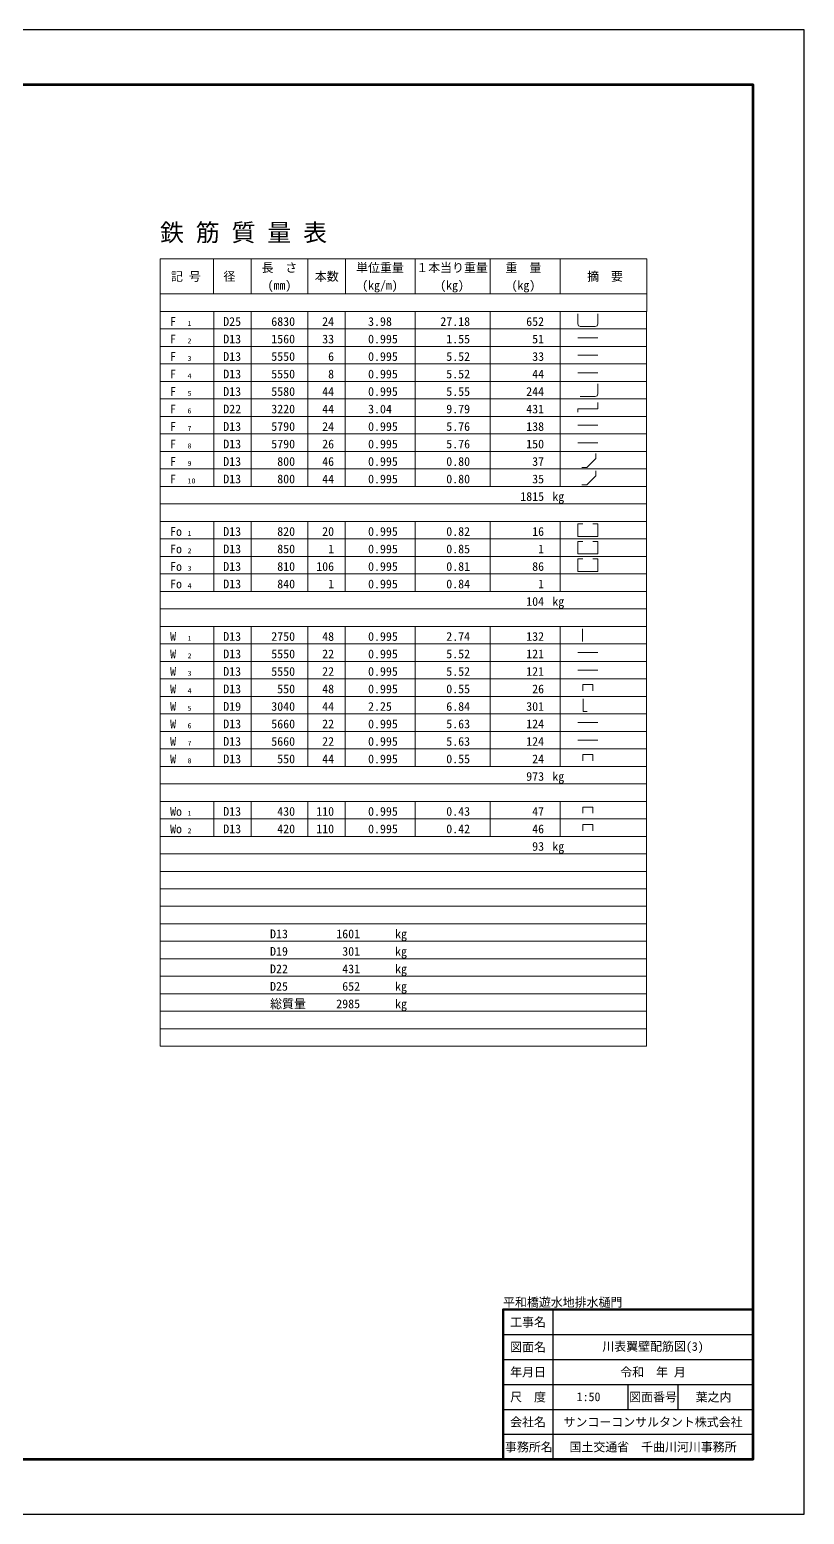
# Model space of a CAD drawing. Header units: millimetres. Extents: x 0 to 126150, y 0 to 29700.
# Drawn here: x 110657 to 126150, y 0 to 29700 of the extents above; entities that cross this region are included whole.
import ezdxf
from ezdxf.enums import TextEntityAlignment as Align

# ---------------------------------------------------------------- set-up
doc = ezdxf.new("R2010")
doc.units = ezdxf.units.MM
doc.header["$LTSCALE"] = 500
doc.layers.get('Defpoints').update_dxf_attribs({"color": 153})
for name, color, linetype, lineweight in [('D-STR-TXT', 7, 'Continuous', 13), ('D-TTL', 2, 'Continuous', 140), ('D-TTL-FRAM', 2, 'Continuous', 50), ('D-TTL-LINE', 7, 'Continuous', 25), ('D-TTL-TXT', 7, 'Continuous', 25)]:
    doc.layers.add(name, color=color, linetype=linetype, lineweight=lineweight)
doc.styles.add('MS ゴシック', font='')
doc.styles.add('YOKO_GOTHIC', font='')
doc.styles.add('ＭＳゴシック', font='')
doc.styles.get('MS ゴシック').set_extended_font_data('MS Gothic')
doc.styles.get('YOKO_GOTHIC').set_extended_font_data('MS Gothic')
doc.styles.get('ＭＳゴシック').set_extended_font_data('MS Gothic')

msp = doc.modelspace()

# ---------------------------------------------------------------- linework, layer by layer
at = {"layer": 'D-STR-TXT'}
for p, q in [((122997.3, 25112.8), (113264.1, 25112.8)), ((113264.1, 25112.8), (113264.1, 24062.8)), ((114336.7, 25112.8), (114336.7, 24412.8)), ((115086.7, 25112.8), (115086.7, 24412.8)), ((116220.3, 25112.8), (116220.3, 24412.8)), ((116970.2, 25112.8), (116970.2, 24412.8)), ((118370.2, 25112.8), (118370.2, 24412.8)), ((119870.2, 25112.8), (119870.2, 24412.8)), ((121270.2, 25112.8), (121270.2, 24412.8)), ((122997.3, 25112.8), (122997.3, 24062.8)), ((113264.1, 24412.8), (122997.3, 24412.8)), ((113264.1, 24062.8), (113264.1, 9362.8)), ((113264.1, 24062.8), (122997.1, 24062.8)), ((114337.1, 24062.8), (114337.1, 20562.8)), ((115087.1, 24062.8), (115087.1, 20562.8)), ((116220.1, 24062.8), (116220.1, 20562.8)), ((116970.1, 24062.8), (116970.1, 20562.8)), ((118370.1, 24062.8), (118370.1, 20562.8)), ((119870.1, 24062.8), (119870.1, 20562.8)), ((121270.1, 24062.8), (121270.1, 20562.8)), ((122997.1, 24062.8), (122997.1, 9362.8)), ((113264.1, 23712.8), (122997.1, 23712.8)), ((113264.1, 23362.8), (122997.1, 23362.8)), ((113264.1, 23012.8), (122997.1, 23012.8)), ((113264.1, 22662.8), (122997.1, 22662.8)), ((113264.1, 22312.8), (122997.1, 22312.8)), ((113264.1, 21962.8), (122997.1, 21962.8)), ((113264.1, 21612.8), (122997.1, 21612.8)), ((113264.1, 21262.8), (122997.1, 21262.8)), ((113264.1, 20912.8), (122997.1, 20912.8)), ((113264.1, 20562.8), (122997.1, 20562.8)), ((113264.1, 20212.8), (122997.1, 20212.8)), ((113264.1, 19862.8), (122997.1, 19862.8)), ((114337.1, 19862.8), (114337.1, 18462.8)), ((115087.1, 19862.8), (115087.1, 18462.8)), ((116220.1, 19862.8), (116220.1, 18462.8)), ((116970.1, 19862.8), (116970.1, 18462.8)), ((118370.1, 19862.8), (118370.1, 18462.8)), ((119870.1, 19862.8), (119870.1, 18462.8)), ((121270.1, 19862.8), (121270.1, 18462.8)), ((113264.1, 19512.8), (122997.1, 19512.8)), ((113264.1, 19162.8), (122997.1, 19162.8)), ((113264.1, 18812.8), (122997.1, 18812.8)), ((113264.1, 18462.8), (122997.1, 18462.8)), ((113264.1, 18112.8), (122997.1, 18112.8)), ((113264.1, 17762.8), (122997.1, 17762.8)), ((114337.1, 17762.8), (114337.1, 14962.8)), ((115087.1, 17762.8), (115087.1, 14962.8)), ((116220.1, 17762.8), (116220.1, 14962.8)), ((116970.1, 17762.8), (116970.1, 14962.8)), ((118370.1, 17762.8), (118370.1, 14962.8)), ((119870.1, 17762.8), (119870.1, 14962.8)), ((121270.1, 17762.8), (121270.1, 14962.8)), ((113264.1, 17412.8), (122997.1, 17412.8)), ((113264.1, 17062.8), (122997.1, 17062.8)), ((113264.1, 16712.8), (122997.1, 16712.8)), ((113264.1, 16362.8), (122997.1, 16362.8)), ((113264.1, 16012.8), (122997.1, 16012.8)), ((113264.1, 15662.8), (122997.1, 15662.8)), ((113264.1, 15312.8), (122997.1, 15312.8)), ((113264.1, 14962.8), (122997.1, 14962.8)), ((113264.1, 14612.8), (122997.1, 14612.8)), ((113264.1, 14262.8), (122997.1, 14262.8)), ((114337.1, 14262.8), (114337.1, 13562.8)), ((115087.1, 14262.8), (115087.1, 13562.8)), ((116220.1, 14262.8), (116220.1, 13562.8)), ((116970.1, 14262.8), (116970.1, 13562.8)), ((118370.1, 14262.8), (118370.1, 13562.8)), ((119870.1, 14262.8), (119870.1, 13562.8)), ((121270.1, 14262.8), (121270.1, 13562.8)), ((113264.1, 13912.8), (122997.1, 13912.8)), ((113264.1, 13562.8), (122997.1, 13562.8)), ((113264.1, 13212.8), (122997.1, 13212.8)), ((113264.1, 12862.8), (122997.1, 12862.8)), ((113264.1, 12512.8), (122997.1, 12512.8)), ((113264.1, 12162.8), (122997.1, 12162.8)), ((113264.1, 11812.8), (122997.1, 11812.8)), ((113264.1, 11462.8), (122997.1, 11462.8)), ((113264.1, 11112.8), (122997.1, 11112.8)), ((113264.1, 10762.8), (122997.1, 10762.8)), ((113264.1, 10412.8), (122997.1, 10412.8)), ((113264.1, 10062.8), (122997.1, 10062.8)), ((113264.1, 9712.8), (122997.1, 9712.8)), ((113264.1, 9362.8), (122997.1, 9362.8))]:
    msp.add_line(p, q, dxfattribs=at)
for points in [[(121620.1, 24012.8), (121620.1, 23812.8, 0.4142136), (121670.1, 23762.8), (121970.1, 23762.8, 0.4142136), (122020.1, 23812.8), (122020.1, 24012.8)], [(122020.1, 22612.8), (122020.1, 22412.8, -0.4142136), (121970.1, 22362.8), (121670.1, 22362.8)]]:
    msp.add_lwpolyline(points, format="xyb", dxfattribs=at)
for points in [[(121620.1, 23537.8), (122020.1, 23537.8)], [(121620.1, 23187.8), (122020.1, 23187.8)], [(121620.1, 22837.8), (122020.1, 22837.8)], [(122020.1, 22243.2), (122020.1, 22118.2), (121620.1, 22118.2), (121620.1, 22048.3)], [(121620.1, 21787.8), (122020.1, 21787.8)], [(121620.1, 21437.8), (122020.1, 21437.8)], [(121700.9, 20944.9), (121800.9, 20944.9), (121977.6, 21121.7), (121977.6, 21221.7)], [(121700.9, 20594.9), (121800.9, 20594.9), (121977.6, 20771.7), (121977.6, 20871.7)], [(121720.1, 19812.8), (121620.1, 19812.8), (121620.1, 19562.8), (122020.1, 19562.8), (122020.1, 19812.8), (121920.1, 19812.8)], [(121720.1, 19462.8), (121620.1, 19462.8), (121620.1, 19212.8), (122020.1, 19212.8), (122020.1, 19462.8), (121920.1, 19462.8)], [(121720.1, 19112.8), (121620.1, 19112.8), (121620.1, 18862.8), (122020.1, 18862.8), (122020.1, 19112.8), (121920.1, 19112.8)], [(121711.9, 17462.8), (121711.9, 17712.8)], [(121620.1, 17237.8), (122020.1, 17237.8)], [(121620.1, 16887.8), (122020.1, 16887.8)], [(121720.1, 16474.4), (121720.1, 16599.4), (121920.1, 16599.4), (121920.1, 16474.4)], [(121728.9, 16312.8), (121728.9, 16062.8), (121805.1, 16062.8)], [(121620.1, 15837.8), (122020.1, 15837.8)], [(121620.1, 15487.8), (122020.1, 15487.8)], [(121720.1, 15074.4), (121720.1, 15199.4), (121920.1, 15199.4), (121920.1, 15074.4)], [(121720.1, 14024.4), (121720.1, 14149.4), (121920.1, 14149.4), (121920.1, 14024.4)], [(121720.1, 13674.4), (121720.1, 13799.4), (121920.1, 13799.4), (121920.1, 13674.4)]]:
    msp.add_lwpolyline(points, dxfattribs=at)
at = {"layer": 'D-TTL'}
msp.add_lwpolyline([(85125, 28600), (85125, 1100), (125125, 1100), (125125, 28600)], close=True, dxfattribs=at)
at = {"layer": 'D-TTL-FRAM'}
msp.add_lwpolyline([(120125, 1100), (120125, 4100), (125125, 4100)], dxfattribs=at)
at = {"layer": 'D-TTL-LINE'}
for p, q in [((121125, 1100), (121125, 4100)), ((120125, 3600), (125125, 3600)), ((120125, 3100), (125125, 3100)), ((120125, 2600), (125125, 2600)), ((122625, 2100), (122625, 2600)), ((123625, 2100), (123625, 2600)), ((120125, 2100), (125125, 2100)), ((120125, 1600), (125125, 1600))]:
    msp.add_line(p, q, dxfattribs=at)
at = {"layer": 'Defpoints', "color": 1}
msp.add_lwpolyline([(84100, 29700), (84100, 0), (126150, 0), (126150, 29700)], close=True, dxfattribs=at)

# ---------------------------------------------------------------- texts
at = {"layer": 'D-STR-TXT', "style": 'ＭＳゴシック'}
msp.add_text('鉄 筋 質 量 表 ', height=350, dxfattribs=at).set_placement((113264.1, 25362.8), align=Align.BOTTOM_LEFT)
for s, p in [('長  さ ', (115711.7, 24937.8)), ('単位重量 ', (117722.4, 24937.8)), ('１本当り重量 ', (119163.8, 24937.8)), ('重\u3000量 ', (120591.4, 24937.8)), ('記 号 ', (113841.1, 24762.8)), ('径 ', (114711.7, 24762.8)), ('(mm) ', (115711.7, 24587.8)), ('本数 ', (116657.6, 24762.8)), ('(kg/m) ', (117722.4, 24587.8)), ('(kg) ', (119163.8, 24587.8)), ('(kg) ', (120591.4, 24587.8)), ('摘\u3000要 ', (122223.6, 24762.8))]:
    msp.add_text(s, height=175, dxfattribs=at).set_placement(p, align=Align.MIDDLE_CENTER)
at = {"layer": 'D-STR-TXT'}
for s, height, style, p in [('F ', 175, 'YOKO_GOTHIC', (113465.1, 23774.3)), ('1 ', 100, 'YOKO_GOTHIC', (113815.1, 23774.3)), ('3.98 ', 175, 'MS ゴシック', (117425.1, 23774.3)), ('F ', 175, 'YOKO_GOTHIC', (113464.9, 23424.3)), ('2', 100, 'YOKO_GOTHIC', (113814.9, 23424.3)), ('0.995', 175, 'MS ゴシック', (117425.1, 23424.3)), ('F ', 175, 'YOKO_GOTHIC', (113464.9, 23074.3)), ('3', 100, 'YOKO_GOTHIC', (113814.9, 23074.3)), ('0.995', 175, 'MS ゴシック', (117425.1, 23074.3)), ('F ', 175, 'YOKO_GOTHIC', (113464.9, 22724.3)), ('0.995', 175, 'MS ゴシック', (117425.1, 22724.3)), ('4', 100, 'YOKO_GOTHIC', (113814.9, 22724.3)), ('F ', 175, 'YOKO_GOTHIC', (113464.9, 22374.3)), ('5', 100, 'YOKO_GOTHIC', (113814.9, 22374.3)), ('0.995', 175, 'MS ゴシック', (117425.1, 22374.3)), ('F ', 175, 'YOKO_GOTHIC', (113464.9, 22024.3)), ('6', 100, 'YOKO_GOTHIC', (113814.9, 22024.3)), ('3.04 ', 175, 'MS ゴシック', (117425.1, 22024.3)), ('F ', 175, 'YOKO_GOTHIC', (113464.9, 21674.3)), ('7', 100, 'YOKO_GOTHIC', (113814.9, 21674.3)), ('0.995', 175, 'MS ゴシック', (117425.1, 21674.3)), ('F ', 175, 'YOKO_GOTHIC', (113464.9, 21324.3)), ('8', 100, 'YOKO_GOTHIC', (113814.9, 21324.3)), ('0.995', 175, 'MS ゴシック', (117425.1, 21324.3)), ('F ', 175, 'YOKO_GOTHIC', (113464.9, 20974.3)), ('0.995', 175, 'MS ゴシック', (117425.1, 20974.3)), ('F ', 175, 'YOKO_GOTHIC', (113464.9, 20624.3)), ('9', 100, 'YOKO_GOTHIC', (113814.9, 20974.3)), ('0.995', 175, 'MS ゴシック', (117425.1, 20624.3)), ('10', 100, 'YOKO_GOTHIC', (113814.9, 20624.3)), ('Fo', 175, 'YOKO_GOTHIC', (113465.1, 19574.3)), ('1 ', 100, 'YOKO_GOTHIC', (113815.1, 19574.3)), ('0.995', 175, 'MS ゴシック', (117425.1, 19574.3)), ('Fo', 175, 'YOKO_GOTHIC', (113465.1, 19224.3)), ('2 ', 100, 'YOKO_GOTHIC', (113815.1, 19224.3)), ('0.995', 175, 'MS ゴシック', (117425.1, 19224.3)), ('Fo', 175, 'YOKO_GOTHIC', (113465.1, 18874.3)), ('0.995', 175, 'MS ゴシック', (117425.1, 18874.3)), ('3 ', 100, 'YOKO_GOTHIC', (113815.1, 18874.3)), ('Fo', 175, 'YOKO_GOTHIC', (113465.1, 18524.3)), ('4', 100, 'YOKO_GOTHIC', (113815.1, 18524.3)), ('0.995', 175, 'MS ゴシック', (117425.1, 18524.3)), ('W ', 175, 'YOKO_GOTHIC', (113465.1, 17474.3)), ('1', 100, 'YOKO_GOTHIC', (113815.1, 17474.3)), ('0.995', 175, 'MS ゴシック', (117425.1, 17474.3)), ('W ', 175, 'YOKO_GOTHIC', (113465.1, 17124.3)), ('0.995', 175, 'MS ゴシック', (117425.1, 17124.3)), ('W ', 175, 'YOKO_GOTHIC', (113465.1, 16774.3)), ('2', 100, 'YOKO_GOTHIC', (113815.1, 17124.3)), ('0.995', 175, 'MS ゴシック', (117425.1, 16774.3)), ('3', 100, 'YOKO_GOTHIC', (113815.1, 16774.3)), ('W ', 175, 'YOKO_GOTHIC', (113465.1, 16424.3)), ('4', 100, 'YOKO_GOTHIC', (113815.1, 16424.3)), ('0.995', 175, 'MS ゴシック', (117425.1, 16424.3)), ('W ', 175, 'YOKO_GOTHIC', (113465.1, 16074.3)), ('5', 100, 'YOKO_GOTHIC', (113815.1, 16074.3)), ('2.25 ', 175, 'MS ゴシック', (117425.1, 16074.3)), ('W ', 175, 'YOKO_GOTHIC', (113465.1, 15724.3)), ('6', 100, 'YOKO_GOTHIC', (113815.1, 15724.3)), ('0.995', 175, 'MS ゴシック', (117425.1, 15724.3)), ('W ', 175, 'YOKO_GOTHIC', (113465.1, 15374.3)), ('7', 100, 'YOKO_GOTHIC', (113815.1, 15374.3)), ('0.995', 175, 'MS ゴシック', (117425.1, 15374.3)), ('W ', 175, 'YOKO_GOTHIC', (113465.1, 15024.3)), ('0.995', 175, 'MS ゴシック', (117425.1, 15024.3)), ('8', 100, 'YOKO_GOTHIC', (113815.1, 15024.3)), ('Wo', 175, 'YOKO_GOTHIC', (113465.1, 13974.3)), ('1 ', 100, 'YOKO_GOTHIC', (113815.1, 13974.3)), ('0.995', 175, 'MS ゴシック', (117425.1, 13974.3)), ('Wo', 175, 'YOKO_GOTHIC', (113465.1, 13624.3)), ('2 ', 100, 'YOKO_GOTHIC', (113815.1, 13624.3)), ('0.995', 175, 'MS ゴシック', (117425.1, 13624.3)), ('D13', 175, 'MS ゴシック', (115465.1, 11524.3)), ('kg', 175, 'MS ゴシック', (117965.1, 11524.3)), ('D19', 175, 'MS ゴシック', (115465.1, 11174.3)), ('kg', 175, 'MS ゴシック', (117965.1, 11174.3)), ('D22', 175, 'MS ゴシック', (115465.1, 10824.3)), ('kg', 175, 'MS ゴシック', (117965.1, 10824.3)), ('D25', 175, 'MS ゴシック', (115465.1, 10474.3)), ('kg', 175, 'MS ゴシック', (117965.1, 10474.3)), ('総質量', 175, 'MS ゴシック', (115465.1, 10124.3)), ('kg', 175, 'MS ゴシック', (117965.1, 10124.3))]:
    msp.add_text(s, height=height, dxfattribs=dict(at, style=style)).set_placement(p)
for s, style, p in [('D25', 'MS ゴシック', (114885.1, 23774.3)), ('6830', 'MS ゴシック', (115965.1, 23774.3)), ('24', 'MS ゴシック', (116745.1, 23774.3)), ('27.18', 'MS ゴシック', (119465.1, 23774.3)), ('652', 'MS ゴシック', (120945.1, 23774.3)), ('D13', 'MS ゴシック', (114885.1, 23424.3)), ('1560', 'MS ゴシック', (115965.1, 23424.3)), ('33', 'MS ゴシック', (116745.1, 23424.3)), ('1.55', 'MS ゴシック', (119465.1, 23424.3)), ('51', 'MS ゴシック', (120945.1, 23424.3)), ('D13', 'MS ゴシック', (114885.1, 23074.3)), ('5550', 'MS ゴシック', (115965.1, 23074.3)), ('6', 'MS ゴシック', (116745.1, 23074.3)), ('5.52', 'MS ゴシック', (119465.1, 23074.3)), ('33', 'MS ゴシック', (120945.1, 23074.3)), ('D13', 'MS ゴシック', (114885.1, 22724.3)), ('5550', 'MS ゴシック', (115965.1, 22724.3)), ('8', 'MS ゴシック', (116745.1, 22724.3)), ('5.52', 'MS ゴシック', (119465.1, 22724.3)), ('44', 'MS ゴシック', (120945.1, 22724.3)), ('D13', 'MS ゴシック', (114885.1, 22374.3)), ('5580', 'MS ゴシック', (115965.1, 22374.3)), ('44', 'MS ゴシック', (116745.1, 22374.3)), ('5.55', 'MS ゴシック', (119465.1, 22374.3)), ('244', 'MS ゴシック', (120945.1, 22374.3)), ('D22', 'MS ゴシック', (114885.1, 22024.3)), ('3220', 'MS ゴシック', (115965.1, 22024.3)), ('44', 'MS ゴシック', (116745.1, 22024.3)), ('9.79', 'MS ゴシック', (119465.1, 22024.3)), ('431', 'MS ゴシック', (120945.1, 22024.3)), ('D13', 'MS ゴシック', (114885.1, 21674.3)), ('5790', 'MS ゴシック', (115965.1, 21674.3)), ('24', 'MS ゴシック', (116745.1, 21674.3)), ('5.76', 'MS ゴシック', (119465.1, 21674.3)), ('138', 'MS ゴシック', (120945.1, 21674.3)), ('D13', 'MS ゴシック', (114885.1, 21324.3)), ('5790', 'MS ゴシック', (115965.1, 21324.3)), ('26', 'MS ゴシック', (116745.1, 21324.3)), ('5.76', 'MS ゴシック', (119465.1, 21324.3)), ('150', 'MS ゴシック', (120945.1, 21324.3)), ('D13', 'MS ゴシック', (114885.1, 20974.3)), ('800', 'MS ゴシック', (115965.1, 20974.3)), ('46', 'MS ゴシック', (116745.1, 20974.3)), ('0.80', 'MS ゴシック', (119465.1, 20974.3)), ('37', 'MS ゴシック', (120945.1, 20974.3)), ('D13', 'MS ゴシック', (114885.1, 20624.3)), ('800', 'MS ゴシック', (115965.1, 20624.3)), ('44', 'MS ゴシック', (116745.1, 20624.3)), ('0.80', 'MS ゴシック', (119465.1, 20624.3)), ('35', 'MS ゴシック', (120945.1, 20624.3)), ('1815', 'MS ゴシック', (120945.1, 20274.3)), ('kg', 'YOKO_GOTHIC', (121348.5, 20274.3)), ('D13', 'MS ゴシック', (114885.1, 19574.3)), ('820', 'MS ゴシック', (115965.1, 19574.3)), ('20', 'MS ゴシック', (116745.1, 19574.3)), ('0.82', 'MS ゴシック', (119465.1, 19574.3)), ('16', 'MS ゴシック', (120945.1, 19574.3)), ('D13', 'MS ゴシック', (114885.1, 19224.3)), ('850', 'MS ゴシック', (115965.1, 19224.3)), ('1', 'MS ゴシック', (116745.1, 19224.3)), ('0.85', 'MS ゴシック', (119465.1, 19224.3)), ('1', 'MS ゴシック', (120945.1, 19224.3)), ('D13', 'MS ゴシック', (114885.1, 18874.3)), ('810', 'MS ゴシック', (115965.1, 18874.3)), ('106', 'MS ゴシック', (116745.1, 18874.3)), ('0.81', 'MS ゴシック', (119465.1, 18874.3)), ('86', 'MS ゴシック', (120945.1, 18874.3)), ('D13', 'MS ゴシック', (114885.1, 18524.3)), ('840', 'MS ゴシック', (115965.1, 18524.3)), ('1', 'MS ゴシック', (116745.1, 18524.3)), ('0.84', 'MS ゴシック', (119465.1, 18524.3)), ('1', 'MS ゴシック', (120945.1, 18524.3)), ('104', 'YOKO_GOTHIC', (120945.1, 18174.3)), ('kg', 'YOKO_GOTHIC', (121348.5, 18174.3)), ('D13', 'MS ゴシック', (114885.1, 17474.3)), ('2750', 'MS ゴシック', (115965.1, 17474.3)), ('48', 'MS ゴシック', (116745.1, 17474.3)), ('2.74', 'MS ゴシック', (119465.1, 17474.3)), ('132', 'MS ゴシック', (120945.1, 17474.3)), ('D13', 'MS ゴシック', (114885.1, 17124.3)), ('5550', 'MS ゴシック', (115965.1, 17124.3)), ('22', 'MS ゴシック', (116745.1, 17124.3)), ('5.52', 'MS ゴシック', (119465.1, 17124.3)), ('121', 'MS ゴシック', (120945.1, 17124.3)), ('D13', 'MS ゴシック', (114885.1, 16774.3)), ('5550', 'MS ゴシック', (115965.1, 16774.3)), ('22', 'MS ゴシック', (116745.1, 16774.3)), ('5.52', 'MS ゴシック', (119465.1, 16774.3)), ('121', 'MS ゴシック', (120945.1, 16774.3)), ('D13', 'MS ゴシック', (114885.1, 16424.3)), ('550', 'MS ゴシック', (115965.1, 16424.3)), ('48', 'MS ゴシック', (116745.1, 16424.3)), ('0.55', 'MS ゴシック', (119465.1, 16424.3)), ('26', 'MS ゴシック', (120945.1, 16424.3)), ('D19', 'MS ゴシック', (114885.1, 16074.3)), ('3040', 'MS ゴシック', (115965.1, 16074.3)), ('44', 'MS ゴシック', (116745.1, 16074.3)), ('6.84', 'MS ゴシック', (119465.1, 16074.3)), ('301', 'MS ゴシック', (120945.1, 16074.3)), ('D13', 'MS ゴシック', (114885.1, 15724.3)), ('5660', 'MS ゴシック', (115965.1, 15724.3)), ('22', 'MS ゴシック', (116745.1, 15724.3)), ('5.63', 'MS ゴシック', (119465.1, 15724.3)), ('124', 'MS ゴシック', (120945.1, 15724.3)), ('D13', 'MS ゴシック', (114885.1, 15374.3)), ('5660', 'MS ゴシック', (115965.1, 15374.3)), ('22', 'MS ゴシック', (116745.1, 15374.3)), ('5.63', 'MS ゴシック', (119465.1, 15374.3)), ('124', 'MS ゴシック', (120945.1, 15374.3)), ('D13', 'MS ゴシック', (114885.1, 15024.3)), ('550', 'MS ゴシック', (115965.1, 15024.3)), ('44', 'MS ゴシック', (116745.1, 15024.3)), ('0.55', 'MS ゴシック', (119465.1, 15024.3)), ('24', 'MS ゴシック', (120945.1, 15024.3)), ('kg', 'YOKO_GOTHIC', (121348.5, 14674.3)), ('973', 'YOKO_GOTHIC', (120945.1, 14674.3)), ('D13', 'MS ゴシック', (114885.1, 13974.3)), ('430', 'MS ゴシック', (115965.1, 13974.3)), ('110', 'MS ゴシック', (116745.1, 13974.3)), ('0.43', 'MS ゴシック', (119465.1, 13974.3)), ('47', 'MS ゴシック', (120945.1, 13974.3)), ('D13', 'MS ゴシック', (114885.1, 13624.3)), ('420', 'MS ゴシック', (115965.1, 13624.3)), ('110', 'MS ゴシック', (116745.1, 13624.3)), ('0.42', 'MS ゴシック', (119465.1, 13624.3)), ('46', 'MS ゴシック', (120945.1, 13624.3)), ('93', 'YOKO_GOTHIC', (120945.1, 13274.3)), ('kg', 'YOKO_GOTHIC', (121348.5, 13274.3)), ('1601', 'MS ゴシック', (117265.1, 11524.3)), ('301', 'MS ゴシック', (117265.1, 11174.3)), ('431', 'MS ゴシック', (117265.1, 10824.3)), ('652', 'MS ゴシック', (117265.1, 10474.3)), ('2985', 'MS ゴシック', (117265.1, 10124.3))]:
    msp.add_text(s, height=175, dxfattribs=dict(at, style=style)).set_placement(p, align=Align.RIGHT)
at = {"layer": 'D-TTL-TXT', "style": 'MS ゴシック'}
msp.add_text('平和橋遊水地排水樋門', height=175, dxfattribs=at).set_placement((120125, 4100), align=Align.BOTTOM_LEFT)
for s, p in [('工事名', (120625, 3850)), ('図面名', (120625, 3350)), ('川表翼壁配筋図(3)', (123125, 3350)), ('年月日', (120625, 2850)), ('令和  年 月', (123125, 2850)), ('尺\u3000度', (120625, 2350)), ('1:50', (121834.9, 2350)), ('図面番号', (123125, 2350)), ('葉之内', (124334.9, 2350)), ('会社名', (120625, 1850)), ('サンコーコンサルタント株式会社', (123125, 1850)), ('事務所名', (120641.1, 1350)), ('国土交通省\u3000千曲川河川事務所', (123125, 1350))]:
    msp.add_text(s, height=175, dxfattribs=at).set_placement(p, align=Align.MIDDLE)

doc.saveas('drawing.dxf')
